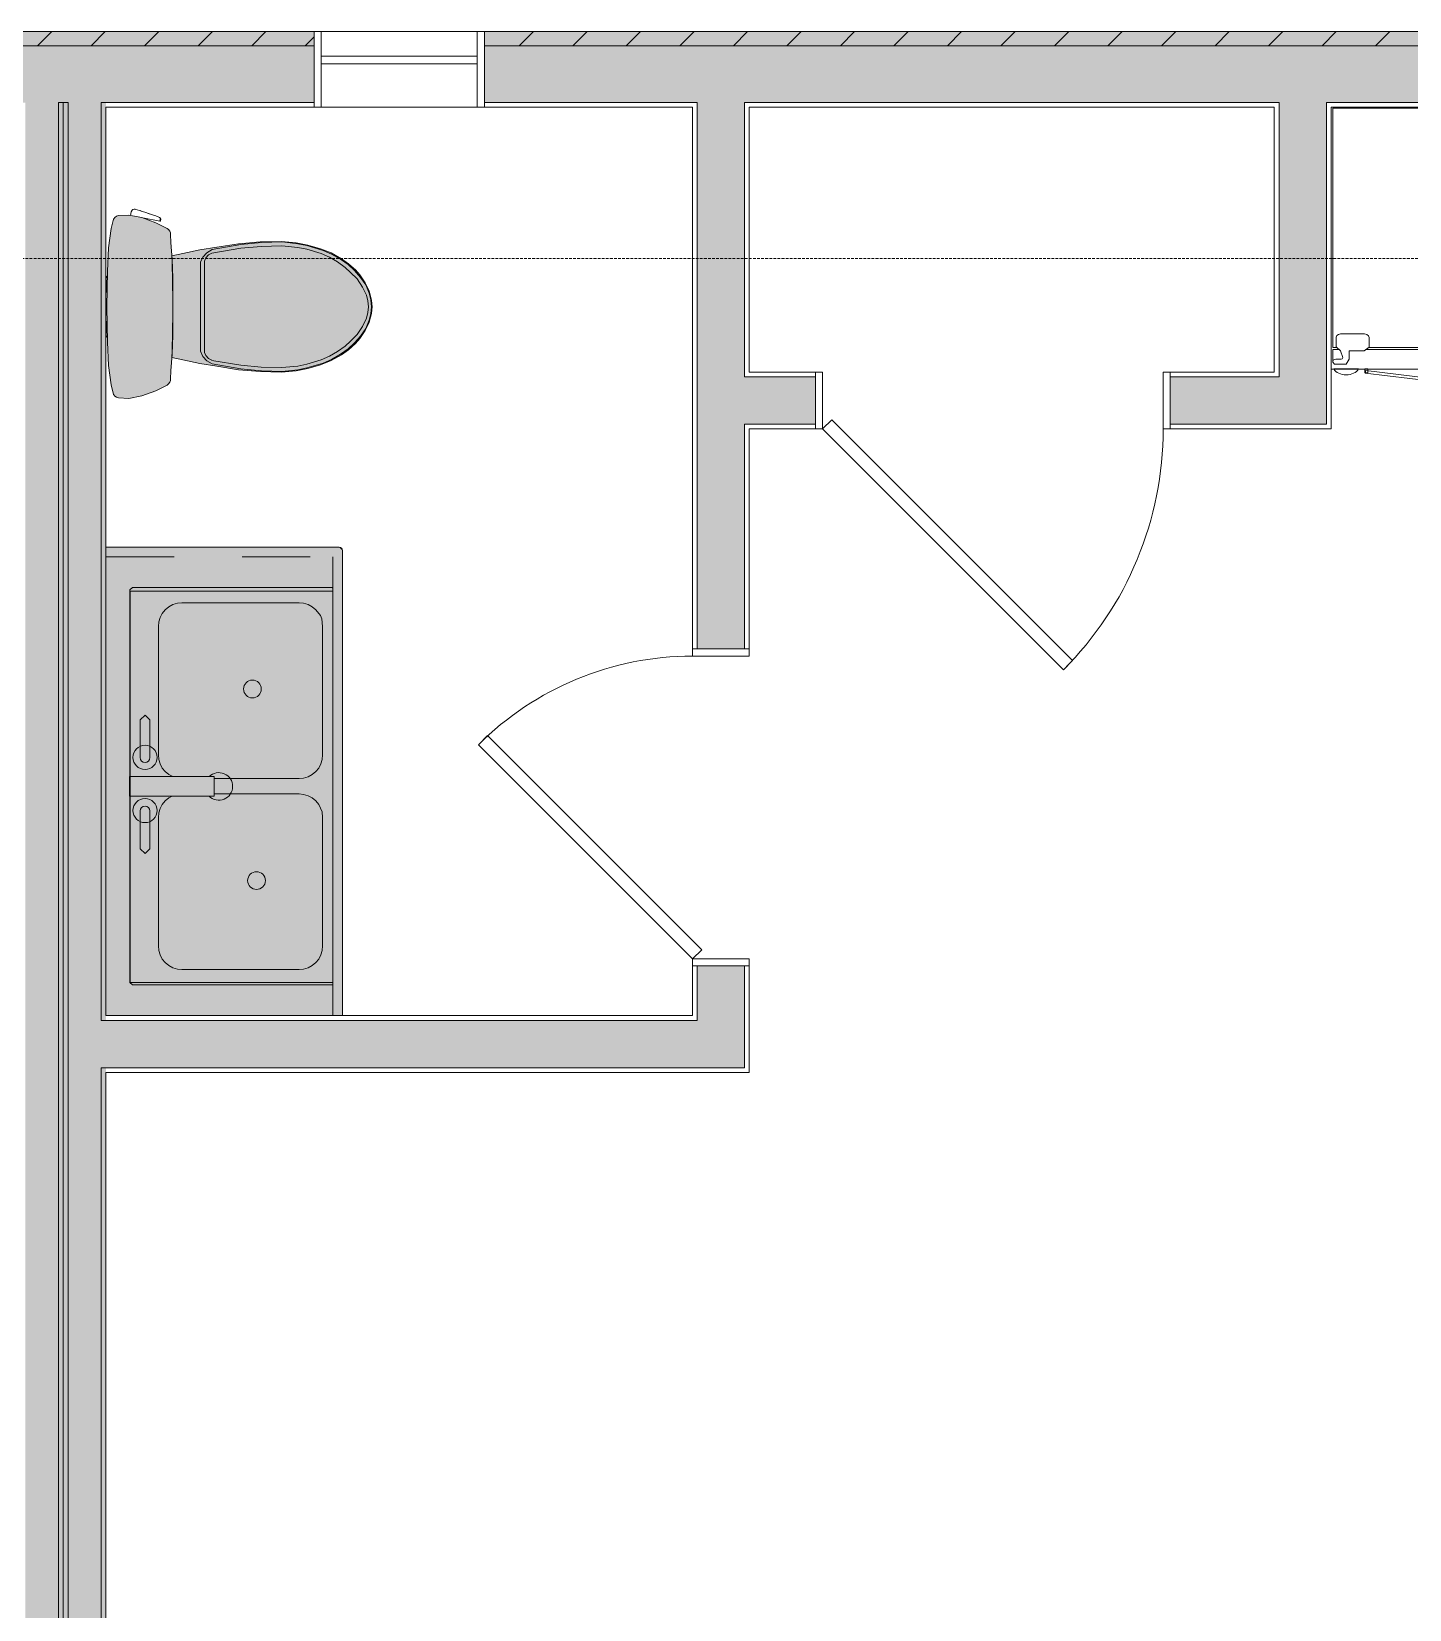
# Model space of a CAD drawing. Header units: inches. Extents: x 99 to 15695, y -7208 to 2559.
# Drawn here: x 9059.3 to 9204.9, y -4565.7 to -4399 of the extents above; entities that cross this region are included whole.
import ezdxf

# ---------------------------------------------------------------- set-up
doc = ezdxf.new("R2010")
doc.units = ezdxf.units.IN
doc.header["$LTSCALE"] = 96
doc.header["$MEASUREMENT"] = 0
doc.linetypes.add('Dash', pattern=[0.22499999999999998, 0.15, -0.075])
doc.linetypes.add('Dot', pattern=[0.15, 0.075, -0.075])
for name, color, linetype, lineweight, true_color in [('Cabinets_  Base', 7, 'Dot', 5, 0xd4b6b5), ('Cabinets_ Countertops', 7, 'Continuous', 5, 0x804040), ('CAD_  Default', 7, 'Continuous', 18, 0x000000), ('Hatch', 7, 'Continuous', 0, 0x919191)]:
    doc.layers.add(name, color=color, linetype=linetype, lineweight=lineweight, true_color=true_color)
for name, color, linetype, lineweight in [('Doors', 5, 'Continuous', 5), ('Fixtures_ Interior', 231, 'Continuous', 0), ('Walls_  Normal', 6, 'Continuous', 13), ('Windows', 5, 'Continuous', 5)]:
    doc.layers.add(name, color=color, linetype=linetype, lineweight=lineweight)

# ---------------------------------------------------------------- blocks, each defined once
blk = doc.blocks.new('Double Sink Wide')
at = {"layer": 'Fixtures_ Interior', "color": 17, "lineweight": 0, "true_color": 0x804040, "transparency": 33554687}
blk.add_line((-18.02839886046073, 1.305786408160286), (-17.70403043927257, 1.160372627611196), dxfattribs=at)
for points in [[(-21.00000000000006, 21.19526962928887), (-20.7501071289019, 21.44516250038703), (20.7501071289019, 21.44516250038703), (21.00000000000006, 21.19526962928887), (21.00000000000006, 0.05803610544137427), (20.94196389455868, 0), (-20.94196389455863, 0), (-21.00000000000003, 0.05803610544140187)], [(1.043057822756339, 21.489781456831), (1.043057822756339, 12.5490711028458), (-1.017602349023434, 12.5490711028458), (-1.017602349023434, 21.489781456831)]]:
    blk.add_lwpolyline(points, close=True, dxfattribs=at)
for points in [[(-6.996164103302362, 19.33899627645303), (-7.499987476498063, 19.8428196496501), (-6.996164103302362, 20.36401624261214), (-3.017696777022138, 20.36401624261214, -0.9830508474576397), (-3.017696777022138, 19.33899627645303)], [(2.61689773807484, 19.33899627645303, -0.9830508474575306), (2.61689773807484, 20.36401624261214), (6.612738284118677, 20.36401624261214), (7.099188437550765, 19.8428196496501), (6.612738284118677, 19.33899627645303)]]:
    blk.add_lwpolyline(points, format="xyb", close=True, dxfattribs=at)
for points in [[(-1.017602349023435, 16.93188411158655), (-1.233298190211542, 17.3354214254955), (-1.544073164319059, 17.71410063871178), (-1.922751157355322, 18.02487439263928), (-2.35478274258702, 18.25579956509864), (-2.823563710102633, 18.39800300687796), (-3.311081762230458, 18.44601953160179), (-16.87676640670048, 18.44601953160179), (-17.36428201846826, 18.39800300687796), (-17.8330642061639, 18.25579956509864), (-18.26509701157573, 18.02487439263928), (-18.64377622479202, 17.71410063871178), (-18.95454875853949, 17.3354214254955), (-19.18547515117888, 16.9033898402638), (-19.3276798131381, 16.43460765256816), (-19.37569511768203, 15.94709082062036), (-19.37569511768203, 3.577822216869436), (-19.3276798131381, 3.090306605101659), (-19.18547515117888, 2.621523197225997), (-18.95454875853949, 2.189491611994185), (-18.64377622479202, 1.810811178597874), (-18.02839886046073, 1.305786408160286)], [(1.934759768211904, 1.493184785924655), (2.718353893306755, 1.141306652506273), (3.311079321870409, 1.078893505888004), (16.87676274616041, 1.078893505888004), (17.36428323864828, 1.126910030611839), (17.83306176580385, 1.269114692571179), (18.26509335103566, 1.50003864485052), (18.64377378443197, 1.810811178597874), (18.95454875853949, 2.189491611994185), (19.18547515117888, 2.621523197225997), (19.3276798131381, 3.090306605101659), (19.37569145714195, 3.577822216869436), (19.37569145714195, 15.94709082062036), (19.3276798131381, 16.43460765256816), (19.18547515117888, 16.9033898402638), (18.95454875853949, 17.3354214254955), (18.64377378443197, 17.71410063871178), (18.26509335103566, 18.02487439263928), (17.83306176580385, 18.25579956509864), (17.36428323864828, 18.39800300687796), (16.87676274616041, 18.44601953160179), (3.311079321870409, 18.44601953160179), (2.823563710102633, 18.39800300687796), (2.35478030222697, 18.25579956509864), (1.922748716995272, 18.02487439263928), (1.54407072395901, 17.71410063871178), (1.233295749851493, 17.3354214254955), (1.043057822756339, 16.97951237467316)], [(-17.70403043927257, 1.160372627611196), (-16.87676640670048, 1.078893505888004), (-3.311081762230458, 1.078893505888004), (-2.823563710102633, 1.126910030611839), (-2.35478274258702, 1.269114692571179), (-1.922751157355322, 1.50003864485052), (-1.544073164319059, 1.810811178597874), (-1.233298190211542, 2.189491611994185), (-1.002371797572152, 2.621523197225997), (-0.8601695759728614, 3.090306605101659), (-0.8121530512490267, 3.577822216869436), (-0.8121530512490267, 12.54907110284581)], [(0.8121506108889776, 12.54907110284581), (0.8121506108889776, 3.577822216869436), (0.8601671356128122, 3.090306605101659), (1.002369357212103, 2.621523197225997), (1.233295749851493, 2.189491611994185), (1.54407072395901, 1.810811178597874), (1.922748716995272, 1.500038644850456)]]:
    blk.add_lwpolyline(points, dxfattribs=at)
for centre, radius in [((-3.043756606670286, 19.85150625953281), 1.280501763355301), ((2.573464688661261, 19.85150625953281), 1.276961198707901), ((-10.273955016402, 8.505131054812182), 0.9375), ((9.97584368163308, 8.067631054812182), 0.9375)]:
    blk.add_circle(centre, radius, dxfattribs=at)
blk.add_arc((0.02317909966535581, 12.04906957523167), 1.457378723090983, 135.5732691927639, 45.58875954502739, dxfattribs=at)
blk = doc.blocks.new('ADA Toilet')
at = {"layer": 'Fixtures_ Interior', "true_color": 0xffffff, "transparency": 33554687}
h = blk.add_hatch(color=7, dxfattribs=at)
h.dxf.hatch_style = 1
h.paths.add_polyline_path([(-2.364054101943969, 6.809740046024321), (-2.347391843795776, 6.857466662883757), (-2.314676544189453, 6.905904446363448), (-2.277592567443847, 6.936384447574614), (-2.273655550003051, 6.939356256246567), (-2.263622489929199, 6.94336945605278), (-2.234234748840331, 6.953656467437742), (-2.016709266662597, 7.008012448906897), (-1.49824442577362, 7.073620650529862), (-0.872820149421692, 7.106208853363992), (0.08153402519226005, 7.124090453267097), (1.035888199806213, 7.106208853363992), (1.661312476158141, 7.073620650529862), (2.179777317047118, 7.008012448906897), (2.397302799224854, 6.953656467437742), (2.42669054031372, 6.94336945605278), (2.436723600387572, 6.939356256246567), (2.440660617828369, 6.936384447574614), (2.477744594573974, 6.905904446363448), (2.510459894180297, 6.857466662883757), (2.527122152328491, 6.809740046024321), (2.539796766281128, 6.531864080905913), (2.474595077514647, 6.176568846702574), (2.334793533325195, 5.805805019378661), (2.182139333724975, 5.497753812789916), (2.151176834106445, 5.463082842826842), (2.105761607170104, 5.431815492630004), (2.061972007751465, 5.415686511039733), (2.057628643989562, 5.41469589805603), (2.047036872863768, 5.41360366821289), (2.016429850578307, 5.41111447906494), (1.803806443214415, 5.399836824417113), (1.349756032943725, 5.366588248252867), (0.8539734315872184, 5.347208011627196), (0.0815340251922601, 5.35147519302368), (-0.6909053812026974, 5.347208011627196), (-1.186687982559204, 5.366588248252867), (-1.640738392829895, 5.399836824417113), (-1.853361800193787, 5.41111447906494), (-1.883968822479247, 5.41360366821289), (-1.894560593605041, 5.41469589805603), (-1.898903957366943, 5.415686511039733), (-1.942693556785584, 5.431815492630004), (-1.988108783721924, 5.463082842826842), (-2.019071283340454, 5.497753812789916), (-2.171725482940674, 5.805805019378661), (-2.311527027130126, 6.176568846702574), (-2.376728715896606, 6.531864080905913)])
h = blk.add_hatch(color=7, dxfattribs=at)
h.dxf.hatch_style = 1
edge = h.paths.add_edge_path()
edge.add_line((-1.281121208795608, 5.373503274082456), (-1.343532938957214, 5.076291650772093))
edge.add_line((-1.343532938957214, 5.076291650772093), (-1.444472635269165, 4.621733156204223))
edge.add_line((-1.444472635269165, 4.621733156204223), (-1.516303764343262, 4.167174903869628))
edge.add_line((-1.516303764343262, 4.167174903869628), (-1.610588585853576, 3.588080163955688))
edge.add_line((-1.610588585853576, 3.588080163955688), (-1.659915395736694, 3.008985424041748))
edge.add_line((-1.659915395736694, 3.008985424041748), (-1.672920173645019, 2.429890926361083))
edge.add_line((-1.672920173645019, 2.429890926361083), (-1.634108952522278, 2.035581661224366))
edge.add_line((-1.634108952522278, 2.035581661224366), (-1.574545969963074, 1.7259808883667))
edge.add_line((-1.574545969963074, 1.7259808883667), (-1.475663803100586, 1.386078186035157))
edge.add_line((-1.475663803100586, 1.386078186035157), (-1.364005405426026, 1.099007045745849))
edge.add_line((-1.364005405426026, 1.099007045745849), (-1.208201809883118, 0.8209789581298835))
edge.add_line((-1.208201809883118, 0.8209789581298835), (-1.073556322097778, 0.6349239387512206))
edge.add_line((-1.073556322097778, 0.6349239387512206), (-0.904671766281128, 0.4473447875976562))
edge.add_line((-0.904671766281128, 0.4473447875976562), (-0.7739633564949037, 0.3346956558227538))
edge.add_line((-0.7739633564949037, 0.3346956558227538), (-0.5585205960273744, 0.1853690147399911))
edge.add_line((-0.5585205960273744, 0.1853690147399911), (-0.3322065877914425, 0.07721621704101651))
edge.add_line((-0.3322065877914425, 0.07721621704101651), (-0.09646917521953643, 0.02047258758544922))
edge.add_line((-0.09646917521953643, 0.02047258758544921), (0.0815340251922601, 0))
edge.add_line((0.0815340251922601, 0), (0.2595372256040576, 0.02047258758544921))
edge.add_line((0.2595372256040576, 0.02047258758544921), (0.4952746381759645, 0.07721621704101651))
edge.add_line((0.4952746381759645, 0.07721621704101651), (0.7215886464118949, 0.1853690147399911))
edge.add_line((0.7215886464118949, 0.1853690147399911), (0.9370314068794251, 0.3346956558227538))
edge.add_line((0.9370314068794251, 0.3346956558227538), (1.067739816665648, 0.4473447875976562))
edge.add_line((1.067739816665648, 0.4473447875976562), (1.2366243724823, 0.6349239387512206))
edge.add_line((1.2366243724823, 0.6349239387512206), (1.371269860267639, 0.8209789581298835))
edge.add_line((1.371269860267639, 0.8209789581298835), (1.527073455810546, 1.099007045745849))
edge.add_line((1.527073455810546, 1.099007045745849), (1.638731853485107, 1.386078186035157))
edge.add_line((1.638731853485107, 1.386078186035157), (1.737614020347594, 1.7259808883667))
edge.add_line((1.737614020347594, 1.7259808883667), (1.797177002906799, 2.035581661224366))
edge.add_line((1.797177002906799, 2.035581661224366), (1.835988224029541, 2.429890926361083))
edge.add_line((1.835988224029541, 2.429890926361083), (1.822983446121216, 3.008985424041748))
edge.add_line((1.822983446121216, 3.008985424041748), (1.773656636238098, 3.588080163955688))
edge.add_line((1.773656636238098, 3.588080163955688), (1.679371814727782, 4.167174903869628))
edge.add_line((1.679371814727782, 4.167174903869628), (1.607540685653686, 4.621733156204223))
edge.add_line((1.607540685653686, 4.621733156204223), (1.506600989341736, 5.076291650772093))
edge.add_line((1.506600989341736, 5.076291650772093), (1.44418925918013, 5.373503274082456))
edge.add_arc((0.08153402519226094, 45.4302420428841), 40.07990955676836, 268.0516562162248, 271.9483437837752, ccw=False)
at = {"layer": 'Fixtures_ Interior', "color": 17, "true_color": 0x804040, "transparency": 33554687}
blk.add_line((-2.216810424804687, 5.69465470600128), (-2.3040928711257, 6.156852001500676), dxfattribs=at)
for points in [[(-2.364054101943969, 6.809740046024321), (-2.347391843795776, 6.857466662883757), (-2.314676544189453, 6.905904446363448), (-2.277592567443847, 6.936384447574614), (-2.273655550003051, 6.939356256246567), (-2.263622489929199, 6.94336945605278), (-2.234234748840331, 6.953656467437742), (-2.016709266662597, 7.008012448906897), (-1.49824442577362, 7.073620650529862), (-0.872820149421692, 7.106208853363992), (0.08153402519226005, 7.124090453267097), (1.035888199806213, 7.106208853363992), (1.661312476158141, 7.073620650529862), (2.179777317047118, 7.008012448906897), (2.397302799224854, 6.953656467437742), (2.42669054031372, 6.94336945605278), (2.436723600387572, 6.939356256246567), (2.440660617828369, 6.936384447574614), (2.477744594573974, 6.905904446363448), (2.510459894180297, 6.857466662883757), (2.527122152328491, 6.809740046024321), (2.539796766281128, 6.531864080905913), (2.474595077514647, 6.176568846702574), (2.334793533325195, 5.805805019378661), (2.182139333724975, 5.497753812789916), (2.151176834106445, 5.463082842826842), (2.105761607170104, 5.431815492630004), (2.061972007751465, 5.415686511039733), (2.057628643989562, 5.41469589805603), (2.047036872863768, 5.41360366821289), (2.016429850578307, 5.41111447906494), (1.803806443214415, 5.399836824417113), (1.349756032943725, 5.366588248252867), (0.8539734315872184, 5.347208011627196), (0.0815340251922601, 5.35147519302368), (-0.6909053812026974, 5.347208011627196), (-1.186687982559204, 5.366588248252867), (-1.640738392829895, 5.399836824417113), (-1.853361800193787, 5.41111447906494), (-1.883968822479247, 5.41360366821289), (-1.894560593605041, 5.41469589805603), (-1.898903957366943, 5.415686511039733), (-1.942693556785584, 5.431815492630004), (-1.988108783721924, 5.463082842826842), (-2.019071283340454, 5.497753812789916), (-2.171725482940674, 5.805805019378661), (-2.311527027130126, 6.176568846702574), (-2.376728715896606, 6.531864080905913)], [(-0.7060183758735653, 0.308559169769287), (-0.8906255669593811, 0.4712207527160653), (-1.04830883216858, 0.6463791503906258), (-1.192682408332824, 0.8459217185974119), (-1.333169714927674, 1.091336486816406), (-1.43040094089508, 1.317396331787109), (-1.560576013565063, 1.749882045745849), (-1.609572538375855, 1.991588706970215), (-1.655749831199646, 2.418867374420167), (-1.641678136825562, 2.969285327911376), (-1.588795342445373, 3.519678089141845), (-1.450314575195312, 4.295952896118163), (-1.36718035697937, 4.438395994186401), (-1.25138182926178, 4.543424951553344), (-1.113027992248535, 4.602327606201171), (1.276096042633057, 4.602327606201171), (1.414449879646299, 4.543424951553344), (1.53024840736389, 4.438395994186401), (1.613382625579834, 4.295952896118163), (1.751863392829895, 3.519678089141845), (1.804746187210082, 2.969285327911376), (1.818817881584167, 2.418867374420167), (1.772640588760375, 1.991588706970215), (1.723644063949584, 1.749882045745849), (1.593468991279601, 1.317396331787109), (1.496237765312194, 1.091336486816406), (1.355750458717345, 0.8459217185974119), (1.2113768825531, 0.6463791503906258), (1.053693617343902, 0.4712207527160653), (0.8690864262580863, 0.308559169769287), (0.6688074083328239, 0.1695448837280273), (0.4452620356082918, 0.07655588912963866), (0.2633980304002755, 0.03566158294677733), (0.0815340251922601, 0.01775473022460937), (-0.1003299800157544, 0.03566158294677733), (-0.2821939852237707, 0.07655588912963866), (-0.5057393579483037, 0.1695448837280273)]]:
    blk.add_lwpolyline(points, close=True, dxfattribs=at)
for points in [[(0.9012120554687529, 7.108732261333059), (0.8577072153091422, 7.137095253884793), (0.8378698239326469, 7.137400051474572), (0.08153402519226005, 7.14811885124445), (-0.6748017735481259, 7.137400051474572), (-0.6946391649246216, 7.137095253884793), (-0.7381440050842311, 7.108732261333059)], [(-2.367994570386471, 6.484270217414072), (-2.467178136825561, 6.465519232749938), (-2.513710906982421, 6.442405272960661), (-2.529636775970459, 6.426327039241789), (-2.539796766281127, 6.383909025192259), (-2.537637741088867, 6.374866638660431), (-2.520035617828368, 6.307912271022795), (-2.499715637207031, 6.239789430618285), (-2.47672866821289, 6.169101279258727), (-2.496565877914429, 6.229731057167052)], [(-2.53724591597569, 6.373376227402139), (-2.535275482177733, 6.365240046024321), (-2.532951719574078, 6.357042106777784)], [(-2.410231273651123, 5.977077268600462), (-2.451887403488159, 6.096685883522032), (-2.47672866821289, 6.169101279258727)], [(-2.29311196899414, 5.692673480033873), (-2.266619884490966, 5.685231225967406), (-2.216810424804687, 5.69465470600128), (-2.214371862411499, 5.681700675964356), (-2.264130695343017, 5.672302630424499), (-2.291816505432128, 5.683707215309142), (-2.315616409301757, 5.704916313171386), (-2.35498634147644, 5.803290395736693), (-2.422686128937075, 6.012839303999078)]]:
    blk.add_lwpolyline(points, dxfattribs=at)
blk.add_lwpolyline([(-1.281121208795608, 5.373503274082456), (-1.343532938957214, 5.076291650772093), (-1.444472635269165, 4.621733156204223), (-1.516303764343262, 4.167174903869628), (-1.610588585853576, 3.588080163955688), (-1.659915395736694, 3.008985424041748), (-1.672920173645019, 2.429890926361083), (-1.634108952522278, 2.035581661224366), (-1.574545969963074, 1.7259808883667), (-1.475663803100586, 1.386078186035157), (-1.364005405426026, 1.099007045745849), (-1.208201809883118, 0.8209789581298835), (-1.073556322097778, 0.6349239387512206), (-0.904671766281128, 0.4473447875976562), (-0.7739633564949037, 0.3346956558227538), (-0.5585205960273744, 0.1853690147399911), (-0.3322065877914425, 0.07721621704101651), (-0.09646917521953643, 0.02047258758544921), (0.0815340251922601, 0), (0.2595372256040576, 0.02047258758544921), (0.4952746381759645, 0.07721621704101651), (0.7215886464118949, 0.1853690147399911), (0.9370314068794251, 0.3346956558227538), (1.067739816665648, 0.4473447875976562), (1.2366243724823, 0.6349239387512206), (1.371269860267639, 0.8209789581298835), (1.527073455810546, 1.099007045745849), (1.638731853485107, 1.386078186035157), (1.737614020347594, 1.7259808883667), (1.797177002906799, 2.035581661224366), (1.835988224029541, 2.429890926361083), (1.822983446121216, 3.008985424041748), (1.773656636238098, 3.588080163955688), (1.679371814727782, 4.167174903869628), (1.607540685653686, 4.621733156204223), (1.506600989341736, 5.076291650772093), (1.44418925918013, 5.373503274082456, -0.01700414557459191)], format="xyb", close=True, dxfattribs=at)
at = {"layer": 'Fixtures_ Interior', "transparency": 33554687}
for points in [[(1.519427968025207, 4.303852365493774), (1.652549445152282, 3.526002557754516), (1.701419039726257, 2.974035037994384), (1.713280839920042, 2.422042568206788), (1.672513827323913, 1.993239768981934), (1.624177630424499, 1.751863513946534), (1.506347007751465, 1.371777702331544), (1.408226785659789, 1.146175193786622), (1.282928595542907, 0.9274303092956551), (1.13858045387268, 0.7280655403137215), (1.002639623641967, 0.5771387062072761), (0.8261096405982972, 0.4042408294677742), (0.6076696066856376, 0.2574038619995126), (0.3922776243686678, 0.1534668922424316), (0.2369058247804644, 0.116636775970459), (0.0815340251922601, 0.1010156364440927), (-0.07383777439594329, 0.116636775970459), (-0.2292095739841467, 0.1534668922424316), (-0.4446015563011175, 0.2574038619995126), (-0.6630415902137753, 0.4042408294677742), (-0.8395715732574468, 0.5771387062072761), (-0.9755124034881592, 0.7280655403137215), (-1.119860545158386, 0.9274303092956551), (-1.245158735275269, 1.146175193786622), (-1.343278957366943, 1.371777702331544), (-1.461109580039978, 1.751863513946534), (-1.509445776939392, 1.993239768981934), (-1.550212789535522, 2.422042568206788), (-1.538350989341736, 2.974035037994384), (-1.48950682926178, 3.526002557754516), (-1.356359917640686, 4.303852365493774)], [(1.518920004844664, 4.306519353866577), (1.473809628486632, 4.389729633331298), (1.389430815696716, 4.466336149215699), (1.308328571319579, 4.497882915496826), (0.08153402519226005, 4.498517808914183), (-1.145260520935058, 4.497882915496826), (-1.226362765312195, 4.466336149215699), (-1.310716143608094, 4.389729633331298), (-1.355851954460144, 4.306519353866577)]]:
    blk.add_lwpolyline(points, dxfattribs=at)
blk = doc.blocks.new('Appliances_Refrigerators_Standard Size_Double Door')
at = {"layer": 'Fixtures_ Interior', "color": 17, "lineweight": 0, "true_color": 0x804040, "transparency": 33554687}
for p, q in [((-14.52897115112442, 5.129879585981755), (14.66114122386214, 5.129879585981755)), ((14.41101963109101, 5.379817548355916), (-14.27885149719019, 5.379817548355916)), ((-0.958062900210134, 1.643795400923509), (-1.270514221555171, 1.643795400923509)), ((1.449728232768596, 1.643795400923509), (1.137276911423559, 1.643795400923509)), ((-0.958062900210134, 0.9400871018401205), (1.137276911423559, 0.9400871018401205)), ((1.137276911423559, 0.6320857990499746), (-0.958062900210134, 0.6320857990499746))]:
    blk.add_line(p, q, dxfattribs=at)
for points in [[(17.56337066471265, 34.7524348629808), (17.56337066471265, 2.728577931201912), (-17.56608503636885, 2.728577931201912), (-17.56608503636885, 34.7524348629808)], [(16.1143266220937, 3.971129178859826), (16.1143266220937, 4.994459203519781), (14.79666204530855, 4.994459203519781), (14.36654659034108, 5.424259752552771), (14.36654659034108, 6.611318703806703), (14.42036870260971, 6.824910372153553), (14.56860441642852, 6.987848319018333), (14.77618017232564, 7.061580037305475), (16.88578982352334, 7.061580037305475), (17.07092548117128, 6.990950200309335), (17.20352641425038, 6.843727159535106), (17.25446353721586, 6.652251904793104), (17.2606367938968, 6.256579804664376), (17.2606367938968, 5.860861176316284), (17.25446353721586, 5.465189076187556), (16.88578982352334, 4.994459203519781), (16.70145684435088, 4.257661585764609), (16.67942777952394, 4.168036603212698), (16.69536501881962, 4.07713209462824), (16.74655806825553, 4.000341145917844), (16.82434420457459, 3.950664517042426), (17.29542728318168, 3.950664517042426), (17.41759727375339, 3.92213496386843), (17.51450034187969, 3.842455388205792), (17.56608503636885, 3.728104534412964), (17.56168775428582, 3.602734247333856), (17.41831852107919, 3.357135041415475), (16.38058709319782, 3.357135041415475)], [(-14.35216132357736, 2.778707904719241), (-14.35216132357736, 2.279392540699689), (-14.59468200868829, 2.279392540699689), (-14.59468200868829, 2.778707904719241)], [(-4.731909757605205, 0.6205874292160729), (-14.57569279038639, 2.267871765153089), (-14.52485791275891, 2.571649015349706), (-4.681074879977725, 0.9243646794126907)], [(-0.94924529038855, 2.738825040811051), (-0.94924529038855, 0), (-1.28157134136562, 0), (-1.28157134136562, 2.738825040811051)], [(1.468713218444638, 2.738825040811051), (1.468713218444638, 0.01145951899920306), (1.124927648468358, 0.01145951899920306), (1.124927648468358, 2.738825040811051)], [(14.68357874831433, 2.594477066985405), (14.73441362594181, 2.290699816788774), (4.89063059316063, 0.6434154808517576), (4.839795715533146, 0.9471927310483874)], [(14.76535936153357, 2.778707904719241), (14.76535936153357, 2.279392540699689), (14.52283867642264, 2.279392540699689), (14.52283867642264, 2.778707904719241)], [(5.120272738671236, 0.9400871018401205), (5.120272738671236, 0.6320857990499746), (-4.860389067035548, 0.6320857990499746), (-4.860389067035548, 0.9400871018401205)]]:
    blk.add_lwpolyline(points, close=True, dxfattribs=at)
for points in [[(-17.05542879640146, 5.379817548355916), (-17.43120059197494, 5.379817548355916), (-17.43120059197494, 34.62285188618182), (17.56337066471265, 34.62285188618182), (17.56337066471265, 5.379817548355916), (17.18760080797609, 5.379817548355916)], [(-16.54686412289606, 4.168036603212698), (-16.75362168962251, 4.994459203519781), (-17.12229152564122, 5.465189076187556), (-17.12846672115909, 5.860861176316284), (-17.12846672115909, 6.256579804664376), (-17.12229152564122, 6.652251904793104), (-17.07135440267577, 6.843727159535106), (-16.93875346959666, 6.990950200309335), (-16.75362168962251, 7.061580037305475), (-14.64401009958792, 7.061580037305475), (-14.43643434369081, 6.987848319018333), (-14.28819862987199, 6.824910372153553), (-14.23437651760337, 6.611318703806703), (-14.23437651760337, 5.424259752552771), (-14.66449003373395, 4.994459203519781), (-15.98215654935598, 4.994459203519781), (-15.98215654935598, 3.971129178859826), (-16.2484170204601, 3.357135041415475), (-17.28614650950457, 3.357135041415475), (-17.4295176815481, 3.602734247333856), (-17.43391496363113, 3.728104534412964), (-17.38232833030508, 3.842455388205792), (-17.28542720101569, 3.92213496386843), (-17.16325527160706, 3.950664517042426), (-16.69217607067377, 3.950664517042426), (-16.6143879955178, 4.000341145917844), (-16.563193007245, 4.07713209462824), (-16.54725964562311, 4.168036603212698)], [(-17.43120059197494, 3.73412218411751), (-17.43120059197494, 5.129879585981755), (-16.85968188441469, 5.129879585981755)], [(16.99185195715241, 5.129879585981755), (17.56337066471265, 5.129879585981755), (17.56337066471265, 3.734122184117524)]]:
    blk.add_lwpolyline(points, dxfattribs=at)
for points in [[(-15.15557020582241, 2.778707904719241, -0.6681786381496162), (-17.34437999118284, 2.778707904719241)], [(17.46033867642264, 2.778707904719241, -0.6681786381496162), (15.27152889106221, 2.778707904719241)]]:
    blk.add_lwpolyline(points, format="xyb", close=True, dxfattribs=at)

msp = doc.modelspace()

# ---------------------------------------------------------------- linework, layer by layer
at = {"layer": 'Cabinets_  Base', "transparency": 33554687}
for p, q in [((9067.116091057205, -4454.499997086246), (9091.116091057205, -4454.499997086246)), ((9091.116091057205, -4454.499997086246), (9091.116091057205, -4502.999997086246)), ((9091.116091057205, -4502.999997086246), (9067.116091057205, -4502.999997086246))]:
    msp.add_line(p, q, dxfattribs=at)
msp.add_lwpolyline([(9067.116091057205, -4502.999997086246), (9067.116091057205, -4454.499997086246), (9091.116091057205, -4454.499997086246), (9091.116091057205, -4502.999997086246)], close=True, dxfattribs=at)
at = {"layer": 'Cabinets_  Base', "color": 252, "true_color": 0x949494, "transparency": 33554623}
for points in [[(9091.116091057205, -4502.999997086246), (9067.116091057205, -4502.999997086246), (9091.116091057205, -4502.999997086246), (9067.116091057205, -4454.499997086246)], [(9067.116091057205, -4454.499997086246), (9091.116091057205, -4454.499997086246), (9067.116091057205, -4454.499997086246), (9091.116091057205, -4502.999997086246)]]:
    msp.add_solid(points, dxfattribs=at)
at = {"layer": 'Cabinets_ Countertops', "transparency": 33554687}
msp.add_lwpolyline([(9067.116091057205, -4453.499997086246), (9091.762537666611, -4453.499997086246, -0.414213562373095), (9092.116091057205, -4453.85355047684), (9092.116091057205, -4502.999997086246), (9067.116091057205, -4502.999997086246)], format="xyb", close=True, dxfattribs=at)
msp.add_lwpolyline([(9091.105872514036, -4499.49080460813), (9091.105872514036, -4458.143029249311), (9069.666565099002, -4458.143029249311), (9069.666565099002, -4499.49080460813)], close=True, dxfattribs=at)
at = {"layer": 'CAD_  Default', "transparency": 33554687}
msp.add_lwpolyline([(9067.116091057205, -4453.499997086246), (9091.762537666611, -4453.499997086246, -0.414213562373095), (9092.116091057205, -4453.85355047684), (9092.116091057205, -4502.999997086246), (9067.116091057205, -4502.999997086246)], format="xyb", close=True, dxfattribs=at)
msp.add_lwpolyline([(9091.105872514036, -4499.49080460813), (9091.105872514036, -4458.143029249311), (9069.666565099002, -4458.143029249311), (9069.666565099002, -4499.49080460813)], close=True, dxfattribs=at)
at = {"layer": 'CAD_  Default', "color": 252, "true_color": 0x949494, "transparency": 33554623}
for points in [[(9067.116091057205, -4453.499997086246), (9069.666565099002, -4458.143029249311), (9067.116091057205, -4453.499997086246), (9067.116091057205, -4502.999997086246)], [(9091.762537666611, -4453.499997086246), (9069.666565099002, -4458.143029249311), (9091.762537666611, -4453.499997086246), (9067.116091057205, -4453.499997086246)], [(9091.105872514036, -4458.143029249311), (9069.666565099002, -4458.143029249311), (9091.105872514036, -4458.143029249311), (9091.762537666611, -4453.499997086246)], [(9091.762537666611, -4453.499997086246), (9092.116091057205, -4453.85355047684), (9091.762537666611, -4453.499997086246), (9091.105872514036, -4458.143029249311)], [(9092.116091057205, -4453.85355047684), (9092.116091057205, -4502.999997086246), (9092.116091057205, -4453.85355047684), (9091.105872514036, -4458.143029249311)], [(9091.808685644432, -4453.503021784514), (9091.897836691649, -4453.52690973562), (9091.808685644432, -4453.503021784514), (9091.762537666611, -4453.499997086246)], [(9091.897836691649, -4453.52690973562), (9092.068723884458, -4453.676773781543), (9091.897836691649, -4453.52690973562), (9091.762537666611, -4453.499997086246)], [(9091.762537666611, -4453.499997086246), (9092.068723884458, -4453.676773781543), (9091.762537666611, -4453.499997086246), (9092.08917840783, -4453.718251451803)], [(9092.08917840783, -4453.718251451803), (9092.116091057205, -4453.85355047684), (9092.08917840783, -4453.718251451803), (9091.762537666611, -4453.499997086246)], [(9091.854044017558, -4453.512044125893), (9091.897836691649, -4453.52690973562), (9091.854044017558, -4453.512044125893), (9091.808685644432, -4453.503021784514)], [(9091.897836691649, -4453.52690973562), (9091.939314361909, -4453.547364258991), (9091.897836691649, -4453.52690973562), (9092.012537666611, -4453.60355047684)], [(9092.012537666611, -4453.60355047684), (9092.068723884458, -4453.676773781543), (9092.012537666611, -4453.60355047684), (9091.897836691649, -4453.52690973562)], [(9091.939314361909, -4453.547364258991), (9091.9777673339, -4453.573057713441), (9091.939314361909, -4453.547364258991), (9092.012537666611, -4453.60355047684)], [(9092.012537666611, -4453.60355047684), (9092.04303043001, -4453.638320809551), (9092.012537666611, -4453.60355047684), (9092.068723884458, -4453.676773781543)], [(9092.08917840783, -4453.718251451803), (9092.104044017558, -4453.762044125893), (9092.08917840783, -4453.718251451803), (9092.113066358936, -4453.807402499018)], [(9092.113066358936, -4453.807402499018), (9092.116091057205, -4453.85355047684), (9092.113066358936, -4453.807402499018), (9092.08917840783, -4453.718251451803)], [(9067.116091057205, -4502.999997086246), (9069.666565099002, -4458.143029249311), (9067.116091057205, -4502.999997086246), (9069.666565099002, -4499.49080460813)], [(9092.116091057205, -4502.999997086246), (9091.105872514036, -4499.49080460813), (9092.116091057205, -4502.999997086246), (9091.105872514036, -4458.143029249311)], [(9092.116091057205, -4502.999997086246), (9067.116091057205, -4502.999997086246), (9092.116091057205, -4502.999997086246), (9069.666565099002, -4499.49080460813)], [(9069.666565099002, -4499.49080460813), (9091.105872514036, -4499.49080460813), (9069.666565099002, -4499.49080460813), (9092.116091057205, -4502.999997086246)]]:
    msp.add_solid(points, dxfattribs=at)
at = {"layer": 'Doors', "linetype": 'Dash', "ltscale": 0.02, "transparency": 33554687}
msp.add_line((7915.116091057205, -4422.999997086246), (9355.116091057203, -4422.999997086246), dxfattribs=at)
at = {"layer": 'Doors', "transparency": 33554687}
for p, q in [((9142.116091057205, -4434.999997086246), (9142.866091057205, -4434.999997086246)), ((9142.116091057205, -4440.999997086246), (9142.116091057205, -4434.999997086246)), ((9142.866091057205, -4440.999997086246), (9142.866091057205, -4434.999997086246)), ((9178.866091057205, -4434.999997086246), (9179.616091057205, -4434.999997086246)), ((9178.866091057205, -4440.999997086246), (9178.866091057205, -4434.999997086246)), ((9179.616091057205, -4440.999997086246), (9179.616091057205, -4434.999997086246)), ((9143.838362881335, -4440.027725262114), (9142.866091057205, -4440.999997086246)), ((9143.838362881335, -4440.027725262114), (9169.294207004052, -4465.483569384831)), ((9142.116091057205, -4440.999997086246), (9142.866091057205, -4440.999997086246)), ((9142.866091057205, -4440.999997086246), (9168.32193517992, -4466.455841208962)), ((9178.866091057205, -4440.999997086246), (9179.616091057205, -4440.999997086246)), ((9129.116091057205, -4464.249997086246), (9129.116091057205, -4464.999997086246)), ((9129.116091057205, -4464.249997086246), (9135.116091057205, -4464.249997086246)), ((9129.116091057205, -4464.999997086246), (9135.116091057205, -4464.999997086246)), ((9135.116091057205, -4464.249997086246), (9135.116091057205, -4464.999997086246)), ((9168.32193517992, -4466.455841208962), (9169.294207004052, -4465.483569384831)), ((9106.488674059236, -4474.372580088277), (9107.460945883367, -4473.400308264145)), ((9130.088362881335, -4496.027725262114), (9107.460945883367, -4473.400308264145)), ((9129.116091057205, -4496.999997086246), (9106.488674059236, -4474.372580088277)), ((9130.088362881335, -4496.027725262114), (9129.116091057205, -4496.999997086246)), ((9129.116091057205, -4496.999997086246), (9129.116091057205, -4497.749997086246)), ((9129.116091057205, -4496.999997086246), (9135.116091057205, -4496.999997086246)), ((9135.116091057205, -4496.999997086246), (9135.116091057205, -4497.749997086246)), ((9129.116091057205, -4497.749997086246), (9135.116091057205, -4497.749997086246))]:
    msp.add_line(p, q, dxfattribs=at)
for centre, radius, start, end in [((9142.866091057205, -4440.999997086246), 36, 315, 0), ((9129.116091057205, -4496.999997086246), 32, 90, 135)]:
    msp.add_arc(centre, radius, start, end, dxfattribs=at)
at = {"layer": 'Hatch', "color": 1, "transparency": 33554687}
for p, q in [((9059.899495752892, -4400.499997086246), (9061.399495752892, -4398.999997086246)), ((9065.556350002385, -4400.499997086246), (9067.056350002385, -4398.999997086246)), ((9071.213204251877, -4400.499997086246), (9072.713204251877, -4398.999997086246)), ((9076.870058501368, -4400.499997086246), (9078.370058501368, -4398.999997086246)), ((9082.526912750862, -4400.499997086246), (9084.026912750862, -4398.999997086246)), ((9088.183767000353, -4400.499997086246), (9089.116091057205, -4399.567673029395)), ((9110.811183998323, -4400.499997086246), (9112.311183998323, -4398.999997086246)), ((9116.468038247815, -4400.499997086246), (9117.968038247815, -4398.999997086246)), ((9122.124892497308, -4400.499997086246), (9123.624892497308, -4398.999997086246)), ((9127.781746746801, -4400.499997086246), (9129.281746746801, -4398.999997086246)), ((9133.438600996293, -4400.499997086246), (9134.938600996293, -4398.999997086246)), ((9139.095455245784, -4400.499997086246), (9140.595455245784, -4398.999997086246)), ((9144.752309495278, -4400.499997086246), (9146.252309495278, -4398.999997086246)), ((9150.40916374477, -4400.499997086246), (9151.90916374477, -4398.999997086246)), ((9156.066017994262, -4400.499997086246), (9157.566017994262, -4398.999997086246)), ((9161.722872243754, -4400.499997086246), (9163.222872243754, -4398.999997086246)), ((9167.379726493247, -4400.499997086246), (9168.879726493247, -4398.999997086246)), ((9173.036580742739, -4400.499997086246), (9174.536580742739, -4398.999997086246)), ((9178.693434992232, -4400.499997086246), (9180.193434992232, -4398.999997086246)), ((9184.350289241724, -4400.499997086246), (9185.850289241724, -4398.999997086246)), ((9190.007143491215, -4400.499997086246), (9191.507143491215, -4398.999997086246)), ((9195.663997740709, -4400.499997086246), (9197.163997740709, -4398.999997086246)), ((9201.320851990202, -4400.499997086246), (9202.820851990202, -4398.999997086246))]:
    msp.add_line(p, q, dxfattribs=at)
at = {"layer": 'Walls_  Normal', "transparency": 33554687}
for p, q in [((9021.116091057205, -4398.999997086246), (9089.116091057205, -4398.999997086246)), ((9021.116091057205, -4400.499997086246), (9089.116091057205, -4400.499997086246)), ((9089.116091057205, -4398.999997086246), (9089.116091057205, -4406.999997086246)), ((9089.116091057205, -4400.499997086246), (9089.116091057205, -4406.499997086246)), ((9107.116091057205, -4398.999997086246), (9271.116091057205, -4398.999997086246)), ((9107.116091057205, -4398.999997086246), (9107.116091057205, -4406.999997086246)), ((9107.116091057205, -4400.499997086246), (9271.116091057205, -4400.499997086246)), ((9107.116091057205, -4400.499997086246), (9107.116091057205, -4406.499997086246)), ((9062.116091057205, -4775.499997086246), (9062.116091057205, -4406.499997086246)), ((9062.616091057205, -4406.499997086246), (9062.116091057205, -4406.499997086246)), ((9062.116091057205, -4406.499997086246), (9063.116091057205, -4406.499997086246)), ((9062.616091057205, -4775.499997086246), (9062.616091057205, -4406.499997086246)), ((9063.116091057205, -4406.499997086246), (9062.616091057205, -4406.499997086246)), ((9063.116091057205, -4775.499997086246), (9063.116091057205, -4406.499997086246)), ((9066.616091057205, -4503.499997086246), (9066.616091057205, -4406.499997086246)), ((9066.616091057205, -4406.499997086246), (9089.116091057205, -4406.499997086246)), ((9067.116091057205, -4502.999997086246), (9067.116091057205, -4406.999997086246)), ((9067.116091057205, -4406.999997086246), (9089.116091057205, -4406.999997086246)), ((9107.116091057205, -4406.499997086246), (9129.616091057205, -4406.499997086246)), ((9107.116091057205, -4406.999997086246), (9129.116091057205, -4406.999997086246)), ((9129.116091057205, -4464.249997086246), (9129.116091057205, -4406.999997086246)), ((9129.616091057205, -4464.249997086246), (9129.616091057205, -4406.499997086246)), ((9134.616091057205, -4435.499997086246), (9134.616091057205, -4406.499997086246)), ((9134.616091057205, -4406.499997086246), (9191.116091057205, -4406.499997086246)), ((9135.116091057205, -4434.999997086246), (9135.116091057205, -4406.999997086246)), ((9135.116091057205, -4406.999997086246), (9190.616091057205, -4406.999997086246)), ((9190.616091057205, -4406.999997086246), (9190.616091057205, -4434.999997086246)), ((9191.116091057205, -4406.499997086246), (9191.116091057205, -4435.499997086246)), ((9196.116091057205, -4406.499997086246), (9196.116091057205, -4440.499997086246)), ((9196.116091057205, -4406.499997086246), (9271.116091057205, -4406.499997086246)), ((9196.616091057205, -4406.999997086246), (9196.616091057205, -4440.999997086246)), ((9196.616091057205, -4406.999997086246), (9271.116091057205, -4406.999997086246)), ((9142.116091057205, -4435.499997086246), (9134.616091057205, -4435.499997086246)), ((9142.116091057205, -4434.999997086246), (9135.116091057205, -4434.999997086246)), ((9142.116091057205, -4440.999997086246), (9142.116091057205, -4434.999997086246)), ((9142.116091057205, -4440.499997086246), (9142.116091057205, -4435.499997086246)), ((9179.616091057205, -4440.999997086246), (9179.616091057205, -4434.999997086246)), ((9190.616091057205, -4434.999997086246), (9179.616091057205, -4434.999997086246)), ((9179.616091057205, -4440.499997086246), (9179.616091057205, -4435.499997086246)), ((9191.116091057205, -4435.499997086246), (9179.616091057205, -4435.499997086246)), ((9134.616091057205, -4464.249997086246), (9134.616091057205, -4440.499997086246)), ((9142.116091057205, -4440.499997086246), (9134.616091057205, -4440.499997086246)), ((9191.116091057205, -4440.499997086246), (9179.616091057205, -4440.499997086246)), ((9191.116091057205, -4440.499997086246), (9196.116091057205, -4440.499997086246)), ((9135.116091057205, -4464.249997086246), (9135.116091057205, -4440.999997086246)), ((9142.116091057205, -4440.999997086246), (9135.116091057205, -4440.999997086246)), ((9196.616091057205, -4440.999997086246), (9179.616091057205, -4440.999997086246)), ((9129.116091057205, -4464.249997086246), (9135.116091057205, -4464.249997086246)), ((9129.616091057205, -4464.249997086246), (9134.616091057205, -4464.249997086246)), ((9129.116091057205, -4502.999997086246), (9129.116091057205, -4497.749997086246)), ((9129.116091057205, -4497.749997086246), (9135.116091057205, -4497.749997086246)), ((9129.616091057205, -4503.499997086246), (9129.616091057205, -4497.749997086246)), ((9129.616091057205, -4497.749997086246), (9134.616091057205, -4497.749997086246)), ((9134.616091057205, -4508.499997086246), (9134.616091057205, -4497.749997086246)), ((9135.116091057205, -4508.999997086246), (9135.116091057205, -4497.749997086246)), ((9066.616091057205, -4503.499997086246), (9129.616091057205, -4503.499997086246)), ((9067.116091057205, -4502.999997086246), (9129.116091057205, -4502.999997086246)), ((9066.616091057205, -4508.499997086246), (9129.616091057205, -4508.499997086246)), ((9066.616091057205, -4775.499997086246), (9066.616091057205, -4508.499997086246)), ((9129.616091057205, -4508.499997086246), (9134.616091057205, -4508.499997086246)), ((9067.116091057205, -4508.999997086246), (9135.116091057205, -4508.999997086246)), ((9067.116091057205, -4774.999997086246), (9067.116091057205, -4508.999997086246))]:
    msp.add_line(p, q, dxfattribs=at)
at = {"layer": 'Walls_  Normal', "color": 252, "true_color": 0x949494, "transparency": 33554687}
for points in [[(9021.116091057205, -4398.999997086246), (9089.116091057205, -4398.999997086246), (9021.116091057205, -4400.499997086246), (9089.116091057205, -4400.499997086246)], [(9021.116091057205, -4400.499997086246), (9089.116091057205, -4400.499997086246), (9021.116091057205, -4406.499997086246), (9089.116091057205, -4406.499997086246)], [(9107.116091057205, -4398.999997086246), (9271.116091057205, -4398.999997086246), (9107.116091057205, -4400.499997086246), (9271.116091057205, -4400.499997086246)], [(9107.116091057205, -4400.499997086246), (9271.116091057205, -4400.499997086246), (9107.116091057205, -4406.499997086246), (9271.116091057205, -4406.499997086246)], [(9058.616091057205, -4775.499997086246), (9058.616091057205, -4406.499997086246), (9062.116091057205, -4775.499997086246), (9062.116091057205, -4406.499997086246)], [(9062.116091057205, -4775.499997086246), (9062.116091057205, -4406.499997086246), (9062.616091057205, -4775.499997086246), (9062.616091057205, -4406.499997086246)], [(9062.616091057205, -4775.499997086246), (9062.616091057205, -4406.499997086246), (9063.116091057205, -4775.499997086246), (9063.116091057205, -4406.499997086246)], [(9063.116091057205, -4775.499997086246), (9063.116091057205, -4406.499997086246), (9066.616091057205, -4775.499997086246), (9066.616091057205, -4406.499997086246)], [(9129.616091057205, -4464.249997086246), (9129.616091057205, -4406.499997086246), (9134.616091057205, -4464.249997086246), (9134.616091057205, -4406.499997086246)], [(9196.116091057205, -4406.499997086246), (9196.116091057205, -4440.499997086246), (9191.116091057205, -4406.499997086246), (9191.116091057205, -4440.499997086246)], [(9142.116091057205, -4440.499997086246), (9134.616091057205, -4440.499997086246), (9142.116091057205, -4435.499997086246), (9134.616091057205, -4435.499997086246)], [(9191.116091057205, -4440.499997086246), (9179.616091057205, -4440.499997086246), (9191.116091057205, -4435.499997086246), (9179.616091057205, -4435.499997086246)], [(9129.616091057205, -4508.499997086246), (9129.616091057205, -4497.749997086246), (9134.616091057205, -4508.499997086246), (9134.616091057205, -4497.749997086246)], [(9066.616091057205, -4503.499997086246), (9129.616091057205, -4503.499997086246), (9066.616091057205, -4508.499997086246), (9129.616091057205, -4508.499997086246)]]:
    msp.add_solid(points, dxfattribs=at)
at = {"layer": 'Walls_  Normal', "color": 236, "true_color": 0x7a003d, "transparency": 33554687}
for points in [[(9066.616091057205, -4503.499997086246), (9066.616091057205, -4406.499997086246), (9067.116091057205, -4503.499997086246), (9067.116091057205, -4406.499997086246)], [(9066.616091057205, -4775.499997086246), (9066.616091057205, -4508.499997086246), (9067.116091057205, -4775.499997086246), (9067.116091057205, -4508.499997086246)]]:
    msp.add_solid(points, dxfattribs=at)
at = {"layer": 'Windows', "transparency": 33554687}
for p, q in [((9089.116091057205, -4398.999997086246), (9107.116091057205, -4398.999997086246)), ((9089.866091057205, -4398.999997086246), (9089.116091057205, -4398.999997086246)), ((9089.116091057205, -4398.999997086246), (9089.116091057205, -4406.999997086246)), ((9089.866091057205, -4398.999997086246), (9089.866091057205, -4406.999997086246)), ((9107.116091057205, -4398.999997086246), (9106.366091057205, -4398.999997086246)), ((9106.366091057205, -4398.999997086246), (9106.366091057205, -4406.999997086246)), ((9107.116091057205, -4398.999997086246), (9107.116091057205, -4406.999997086246)), ((9106.366091057205, -4401.599997086247), (9089.866091057205, -4401.599997086247)), ((9106.366091057205, -4402.399997086246), (9089.866091057205, -4402.399997086246)), ((9089.116091057205, -4406.999997086246), (9107.116091057205, -4406.999997086246)), ((9089.866091057205, -4406.999997086246), (9089.116091057205, -4406.999997086246)), ((9107.116091057205, -4406.999997086246), (9106.366091057205, -4406.999997086246))]:
    msp.add_line(p, q, dxfattribs=at)

# ---------------------------------------------------------------- block references
at = {"layer": 'Fixtures_ Interior', "transparency": 33554687, "xscale": 1.200000047683716, "yscale": 0.8647065162658691}
msp.add_blockref('Appliances_Refrigerators_Standard Size_Double Door', (9217.70965615295, -4437.05065396837), dxfattribs=at)
at = {"layer": 'Fixtures_ Interior', "transparency": 33554687, "xscale": -3.938678414096916, "yscale": 3.938678414096916, "zscale": 3.938678414096916, "rotation": 89.99999999999993}
msp.add_blockref('ADA Toilet', (9095.258291258953, -4427.760394806399), dxfattribs=at)
at = {"layer": 'Fixtures_ Interior', "transparency": 33554687, "xscale": -1, "rotation": 89.99999999999993}
msp.add_blockref('Double Sink Wide', (9091.105872514036, -4478.749997086246), dxfattribs=at)

doc.saveas('drawing.dxf')
